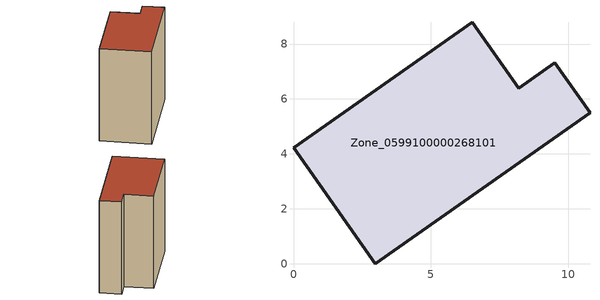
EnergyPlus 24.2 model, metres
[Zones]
Zone_0599100000268101
 floor ground (C_G): 2.98,0 0,4.22 6.51,8.79 8.21,6.39 9.51,7.32 10.8,5.5 z0
 wall outside (C_F): 2.98,0 10.8,5.5 9.51,7.32 8.21,6.39 6.51,8.79 0,4.22 2.98,0 z0:10.09
 roof outside (C_R): 0,4.22 2.98,0 10.8,5.5 9.51,7.32 8.21,6.39 6.51,8.79 z10.09
[BUILDING]
Pand.0599100000268101: North Axis=0; Terrain=City; Loads Convergence Tolerance Value=0.04; Temperature Convergence Tolerance Value=0.4; Solar Distribution=FullExterior; Maximum Number of Warmup Days=25; Minimum Number of Warmup Days=1
[Site:Location]
Rotterdam.The.Hague.AP_ZH_NLD Design_Conditions: Latitude=51.96; Longitude=4.45; Time Zone=1; Elevation=-4.5
[SITE:GROUNDTEMPERATURE:BUILDINGSURFACE]
18, 18, 18, 18, 18, 18, 18, 18, 18, 18, 18, 18
[MATERIAL] Thermal Absorptance=0.9; Solar Absorptance=0.7; Visible Absorptance=0.7
Name | Roughness | Thickness | Conductivity | Density | Specific Heat
G.TI.1946-1964 | MediumSmooth | 0.15 | 1 | 540 | 1210
F.TI.1946-1964 | Rough | 0.3 | 0.857143 | 1920 | 840
R.TI.1946-1964 | MediumRough | 0.2 | 0.277778 | 1500 | 1000
[CONSTRUCTION]
C_G: G.TI.1946-1964
C_F: F.TI.1946-1964
C_R: R.TI.1946-1964
[ZONE]
Zone_0599100000268101: Type=1; Multiplier=1; Ceiling Height=Autocalculate; Volume=Autocalculate; Floor Area=autocalculate; Part of Total Floor Area=Yes
[ZONEINFILTRATION:DESIGNFLOWRATE]
Infil_Zone_0599100000268101: Zone or ZoneList or Space or SpaceList=Zone_0599100000268101; Schedule=AlwaysOn; Design Flow Rate Calculation Method=Flow/Area; Flow Rate per Floor Area=0.003; Constant Term Coefficient=1; Temperature Term Coefficient=0; Velocity Term Coefficient=0; Velocity Squared Term Coefficient=0
[HVACTEMPLATE:ZONE:IDEALLOADSAIRSYSTEM]
Zone_0599100000268101: Maximum Heating Supply Air Temperature=50; Minimum Cooling Supply Air Temperature=13; Maximum Heating Supply Air Humidity Ratio=0.0156; Minimum Cooling Supply Air Humidity Ratio=0.0077; Heating Limit=NoLimit; Cooling Limit=NoLimit; Dehumidification Control Type=ConstantSensibleHeatRatio; Cooling Sensible Heat Ratio=0.7; Dehumidification Setpoint=60; Humidification Control Type=None; Humidification Setpoint=30; Outdoor Air Method=None; Outdoor Air Flow Rate per Person=0.00944; Outdoor Air Flow Rate per Zone Floor Area=0; Outdoor Air Flow Rate per Zone=0; Demand Controlled Ventilation Type=None; Outdoor Air Economizer Type=NoEconomizer; Heat Recovery Type=None; Sensible Heat Recovery Effectiveness=0.7; Latent Heat Recovery Effectiveness=0.65
[ZONECONTROL:THERMOSTAT]
ThermostatControl_Zone_0599100000268101: Zone or ZoneList=Zone_0599100000268101; Control Type Schedule=DualSetpointControlType; Control 1=Thermostat_Zone_0599100000268101; Temperature Difference Between Cutout And Setpoint=0
[THERMOSTATSETPOINT:DUALSETPOINT]
Thermostat_Zone_0599100000268101: Heating Setpoint Temperature Schedule=HeatingSetpoint_Zone_0599100000268101; Cooling Setpoint Temperature Schedule=CoolingSetpoint_Zone_0599100000268101
[SCHEDULE:COMPACT]
HeatingSetpoint_Zone_0599100000268101: Through: 12/31, For: AllDays, Until: 24:00, 21
CoolingSetpoint_Zone_0599100000268101: Through: 12/31, For: AllDays, Until: 24:00, 24
DualSetpointControlType: Through: 12/31, For: AllDays, Until: 24:00, 4
AlwaysOn: Through: 12/31, For: AllDays, Until: 24:00, 1
